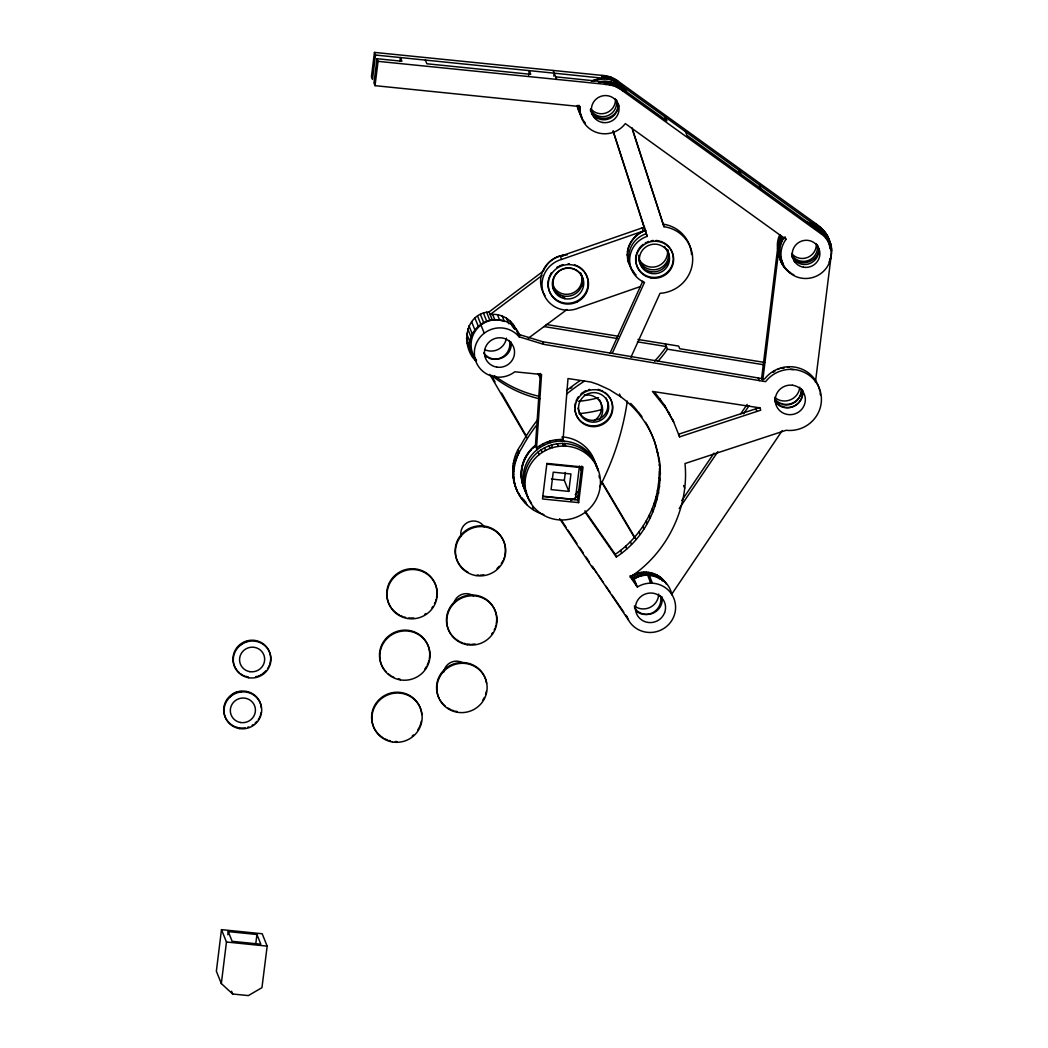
<?xml version="1.0" encoding="UTF-8"?>
<svg xmlns="http://www.w3.org/2000/svg" width="1048" height="1048" viewBox="0 0 1048 1048"><rect width="100%" height="100%" fill="white"/><g stroke="black" fill="none" stroke-linecap="round" stroke-linejoin="round"><path stroke-width="1.5" d="M585.229 512.341L616.329 556.973C654.424 532.188 669.816 481.595 653.808 439.715A100.844 98.263 -21.9 0 0 645.555 422.305M626.756 616.224L628.577 620.272A25.204 24.562 -21.9 0 0 675.344 610.866L675.515 609.268A25.204 24.562 -21.9 0 0 670.576 592.67L669.541 591.426A25.204 24.562 -21.9 0 0 652.406 583.199L650.756 583.146A25.204 24.562 -21.9 0 0 638.167 586.539L637.354 587.024L630.333 577.003C667.183 552.715 689.335 507.586 684.999 463.544L786.118 430.283A31.27 30.457 -21.9 0 0 819.091 387.786A31.27 30.457 -21.9 0 0 765.616 381.655L543.611 344.334L519.114 336.801A25.204 24.562 -21.9 0 0 485.119 332.57L483.796 333.552A25.204 24.562 -21.9 0 0 479.355 367.638A25.204 24.562 -21.9 0 0 513.847 372.499L514.804 371.791L541.554 374.503L536.524 448.059C543.925 442.073 553.567 439.046 563.064 439.531L568.003 378.538L591.006 382.048L597.792 384.341L609.582 389.751L620.56 396.655A100.844 98.263 -21.9 0 1 639.228 414.392L643.105 419.554A100.844 98.263 -21.9 0 1 654.856 442.348L659.467 461.068L660.41 473.906M807.17 222.346L810.562 222.91L811.82 226.067C825.077 228.516 834.077 243.555 831.182 255.581A26.475 25.794 -21.9 0 1 829.034 262.039M543.86 514.581C515.249 506.643 503.499 468.495 520.974 444.955A181.487 176.837 -21.9 0 1 537.86 419.514M518.367 493.477C510.494 478.962 513.245 461.055 522.022 447.588A181.487 176.837 -21.9 0 1 536.235 425.606M777.865 252.201L777.799 245.442L778.926 250.289A26.475 25.794 -21.9 0 0 790.834 273.174M783.184 237.49L779.398 246.935L778.061 243.765L777.603 248.834M474.757 358.298L475.844 361.023C460.334 345.801 464.84 313.797 489.075 311.924L543.493 270.96M471.037 352.979C463.661 334.404 484.32 314.046 502.83 321.081M627.215 255.136C626.887 250.629 628.171 265.144 627.817 260.415M660.24 480.364L659.087 477.6L659.258 471.155M527.891 496.686A37.82 36.85 -21.9 0 1 536.275 450.352L537.152 449.644L535.462 445.426L540.388 373.494M627.385 253.708C627.582 243.804 634.564 234.922 643.459 230.979L561.597 259.432A24.995 24.353 -21.9 0 0 556.763 261.293A26.475 25.794 -21.9 0 0 543.362 293.034A26.475 25.794 -21.9 0 0 573.426 309.645A24.995 24.353 -21.9 0 0 578.378 308.099L640.158 286.628M659.637 486.796L658.485 484.019L659.087 477.6M762.787 380.136L779.005 248.337M221.482 929.642L216.36 971.208L221.325 983.548L232.656 994.002L248.337 995.6L261.961 987.661L267.161 946.134L262.197 933.768L221.482 929.642L226.46 942.008L221.325 983.548M227.848 934.79L228.241 931.593L256.93 934.489L260.847 944.222L232.158 941.327L228.241 931.593M255.751 944.091L256.93 934.489M374.45 52.4L371.437 76.74L372.499 79.36L375.498 55.033L374.45 52.4L604.683 75.653L611.023 77.146L616.735 80.211L817.584 224.927A25.204 24.562 -21.9 0 1 824.907 233.39M400.035 60.81L400.428 57.561L401.908 61.242L376.992 58.714L373.966 83.041L375.027 85.661L580.304 106.582A25.204 24.562 -21.9 0 0 625.315 123.585L786 239.376A25.204 24.562 -21.9 0 0 790.978 273.803A25.204 24.562 -21.9 0 0 826.152 268.314A25.204 24.562 -21.9 0 0 821.187 233.874L818.671 230.075L821.187 233.874M528.69 75.207L529.253 70.635L530.733 74.316L426.864 63.771L425.383 60.09M568.789 491.394L570.937 473.971L553.226 472.176L551.078 489.599L568.789 491.394L564.348 480.338L565.317 472.425M578.653 502.634L583.042 467.067L546.873 463.413L542.497 498.966L578.653 502.634L577.592 500.001L581.784 466.059M761.529 379.114L777.76 247.393M815.436 382.219L831.182 255.581M375.027 85.661L378.053 61.347L376.992 58.714M553.829 76.216L554.196 73.163L602.456 78.168L591.373 81.01L599.286 78.731L605.849 78.548L612.189 80.041L617.901 83.106L616.735 80.211M779.109 248.612L779.607 244.996M646.04 230.468C636.293 232.918 628.813 242.992 627.451 251.769M658.524 493.032L657.463 490.399L658.485 484.019M616.329 556.973L615.268 554.34C636.883 539.602 652.825 516.166 657.463 490.399M778.166 244.027L781.009 235.787L782.28 238.944M664.196 120.153L665.414 117.18L619.08 83.827M738.093 173.418L739.312 170.444L740.792 174.125M576.072 400.978L576.557 399.851M610.041 353.189L642.765 281.218M612.373 353.045L644.494 282.371L643.878 282.122A25.204 24.562 -21.9 0 1 646.511 236.599L647.245 236.363L613.146 130.856M630.948 357.25L660.017 293.309A34.257 33.379 -21.9 0 0 692.623 261.227A34.257 33.379 -21.9 0 0 664 226.709L632.494 129.86M671.545 594.465L782.227 430.584M681.816 500.486L714.015 453.129M740.7 413.881L747.132 404.41M679.196 508.529L717.828 451.701M743.595 413.816L749.11 405.694M535.462 445.426L534.585 446.134A37.82 36.85 -21.9 0 0 526.188 492.468M598.225 470.631A37.82 36.85 -21.9 0 0 564.649 443.474C554.772 442.963 544.764 446.304 537.231 452.71A37.82 36.85 -21.9 0 0 531.519 503.053M565.71 446.107C555.82 445.596 545.825 448.924 538.279 455.343A37.82 36.85 -21.9 0 0 526.568 493.949A37.82 36.85 -21.9 0 0 557.379 519.716C567.23 520.869 577.356 518.157 585.321 512.249A37.82 36.85 -21.9 0 0 598.958 472.098A37.82 36.85 -21.9 0 0 565.71 446.107L564.649 443.474M541.96 275.532L490.137 314.557C500.643 313.051 511.673 319.299 515.76 329.111M528.297 338.268L567.099 309.448M537.152 449.644C544.567 443.658 554.209 440.632 563.693 441.103A37.82 36.85 -21.9 0 1 597.805 470.618M630.097 576.963C640.524 569.09 656.899 571.068 664.76 581.64A25.204 24.562 -21.9 0 1 666.554 584.312M632.638 579.845L636.346 577.631M632.704 578.889L641.206 575.522L649.131 575.051A25.204 24.562 -21.9 0 1 666.279 583.304L667.301 584.535A25.204 24.562 -21.9 0 1 671.886 594.714M635.704 584.771L636.293 584.404L630.149 575.627M644.664 227.049L560.326 256.275L562.042 255.974A26.357 25.676 -21.9 0 1 563.732 255.686M759.695 407.541L678.567 434.226L679.628 436.859L760.743 410.174L760.075 407.895L652.446 391.441L665.69 407.986L673.628 421.951L664.629 405.353L654.869 392.541L655.93 395.175M647.245 236.363L646.184 233.73L645.45 233.966A25.204 24.562 -21.9 0 0 632.088 269.991M545.012 295.628A26.475 25.794 -21.9 0 1 555.388 257.873A24.995 24.353 -21.9 0 1 560.221 256.013L561.924 255.712M598.932 82.189C606.949 80.434 616.014 82.582 621.765 88.582M600.124 82.281L603.936 81.849L555.676 76.845M378.053 61.347L608.272 84.6L614.626 86.093L620.337 89.159L819.837 232.97M651.437 572.915L652.603 575.811L645.843 575.077A25.204 24.562 -21.9 0 0 636.346 577.631M790.375 369.328L793.585 369.656M375.498 55.033L554.196 73.163M546.676 464.094L579.295 467.395L575.339 499.477L542.72 496.176M551.471 479.028L564.348 480.338M543.008 496.503L577.592 500.001M226.46 942.008L267.161 946.134M649.708 580.526L646.59 572.169M519.035 335.439A25.204 24.562 -21.9 0 0 518.053 334.168L542.563 341.7L764.555 379.022A31.27 30.457 -21.9 0 1 796.388 367.403A31.27 30.457 -21.9 0 1 819.798 390.865M637.983 339.46L678.685 346.089L679.746 348.722L764.686 362.451M665.349 343.927L667.471 349.194L764.084 364.809M546.218 324.461L618.661 336.303M544.056 326.557L618.11 338.661M637.433 341.831L666.41 346.561A119.747 116.682 -21.9 0 1 654.659 361.075M808.205 223.224L809.921 223.814L808.309 223.486M810.562 222.91C820.558 225.11 828.758 233.796 830.108 243.988M814.309 227.914L818.776 230.337L686.964 135.336L685.484 131.642M814.414 228.176L817.27 229.263M620.56 87.521L666.895 120.861L665.414 117.18L814.663 224.757M623.56 88.818L620.285 84.901M522.978 500.538L521.917 497.905L525.755 502.058L526.817 504.678M624.936 92.237L621.661 88.32L622.826 91.215M633.686 272.035L631.603 269.388L632.704 271.013M584.928 510.795L615.268 554.34M596.653 572.758L592.12 566.182L628.499 620.128M598.46 575.391L602.993 581.967M605.705 585.924L610.237 592.5M612.045 595.133L623.822 612.242M625.63 614.875L627.438 617.508M471.404 351.473L467.762 344.831M561.767 520.83L566.169 527.393M567.951 530.065L576.911 543.44M579.596 547.449L583.173 552.807M585.858 556.816L589.434 562.16M559.632 518.668L593.181 568.815M631.708 269.65L628.093 261.79M538.554 373.9L540.179 376.651M537.991 373.782L540.427 377.909M601.827 481.635L635.049 537.768M601.225 481.451L634.446 537.598M492.56 377.581L495.036 381.826M526.515 436.479L501.638 393.118M489.77 374.437L526.738 437.671M672.567 419.331L679.628 436.859M827.527 235.997L830.671 243.843M826.702 234.529L827.972 237.686M829.806 242.324L831.077 245.481M825.772 233.114L827.042 236.272M830.527 245.049L831.378 247.145M824.75 231.765L826.02 234.922M830.723 246.725L831.562 248.834M823.649 230.481L824.907 233.638M830.475 247.629L831.64 250.524M822.457 229.276L823.715 232.433M821.174 228.163L822.444 231.32M819.837 227.115L821.108 230.272M818.423 226.172L819.693 229.329M816.942 225.32L818.213 228.477M816.235 224.023L817.401 226.918M815.41 224.56L816.68 227.717M813.837 223.905L815.108 227.062M812.213 223.355L813.484 226.512M784.939 236.743L786 239.376M759.381 184.907L760.861 188.601M780.21 237.307L781.481 240.464M779.515 238.865L780.786 242.023M778.926 240.477L780.197 243.634M778.441 242.101L779.712 245.258M777.655 247.132L778.926 250.289M758.28 378.027L759.328 380.66M755.791 408.746L756.853 411.379M618.019 81.207L619.185 84.102M620.455 87.259L621.621 90.154M619.172 86.263L620.337 89.159M615.399 79.307L616.565 82.203M617.822 85.36L618.988 88.255M613.984 78.495L615.15 81.39M616.421 84.547L617.586 87.443M612.53 77.775L613.696 80.67M614.966 83.827L616.132 86.722M611.023 77.146L612.189 80.041M613.46 83.198L614.626 86.093M609.491 76.622L610.643 79.517M611.914 82.674L613.08 85.569M607.906 76.203L609.071 79.098M610.342 82.255L611.508 85.137M606.307 75.875L607.473 78.77M608.731 81.927L609.897 84.823M604.683 75.653L605.849 78.548M607.106 81.705L608.272 84.6M603.321 75.626L604.486 78.521M605.757 81.678L606.923 84.574M603.045 75.535L604.211 78.43M605.469 81.587L606.635 84.482M602.43 75.535L603.596 78.43M604.866 81.587L606.032 84.482M601.395 75.535L602.561 78.43M603.831 81.587L604.997 84.482M642.188 227.822L643.564 231.241M553.148 70.53L556.737 79.478M668.834 412.205L669.895 414.838M664.629 405.353L665.69 407.986M659.965 398.79L661.026 401.423M683.597 485.551L684.658 488.185M657.293 452.094L658.354 454.727M658.406 458.435L659.467 461.068M659.1 464.84L660.148 467.474M659.271 469.046L660.319 471.679M619.499 394.022L620.56 396.655M657.554 490.556L658.616 493.189M560.221 256.013L561.597 259.432M656.114 496.883L657.162 499.516M654.24 503.106L655.301 505.726M651.974 509.197L653.022 511.83M649.302 515.131L650.35 517.764M646.236 520.908L647.297 523.528M642.804 526.463L643.865 529.096M661.432 578.129L662.598 581.024L660.174 577.12M658.851 576.19L660.017 579.086L658.629 578.234L657.463 575.339M656.493 574.841L657.659 577.736L656.022 574.592M639.005 531.808L640.066 534.441M654.542 573.937L655.694 576.832L654.162 576.269L653.009 573.374M649.839 572.562L651.005 575.457M634.865 536.89L635.926 539.524M648.227 572.313L649.38 575.208M649.131 575.051L652.406 583.186M649.734 580.592L650.756 583.146M644.939 572.116L646.105 575.011M643.302 572.182L644.468 575.077M630.411 541.711L631.472 544.344M641.664 572.352L642.83 575.247M640.04 572.627L641.206 575.522M638.429 573.007L639.594 575.902M636.856 573.479L638.022 576.374M625.643 546.244L626.704 548.864M542.563 341.7L543.611 344.334M635.311 574.055L636.477 576.95M633.804 574.736L634.97 577.631M634.079 578.889L637.354 587.024M632.35 575.509L633.503 578.391M620.586 550.449L621.647 553.082M563.693 441.103L562.003 436.898A37.82 36.85 -21.9 0 1 596.115 466.412M560.903 439.466L561.545 441.038M562.501 443.409L563.549 446.042M515.826 328.64L519.114 336.801M513.441 324.893L515.105 329.033M512.485 323.596L514.712 329.124L512.538 326.727L510.324 321.212M555.676 439.806L556.318 441.391M557.261 443.749L558.322 446.382M506.525 318.199L508.739 323.727M502.175 315.998L504.402 321.526M549.794 441.09L550.436 442.662M551.379 445.033L552.44 447.666M497.473 314.675L499.686 320.19M547.449 441.863L548.078 443.448M549.034 445.806L550.095 448.439M492.573 314.282L494.787 319.797M542.929 443.867L543.558 445.439M544.515 447.81L545.576 450.444M489.075 311.924L492.364 320.072M486.613 312.199L489.888 320.361M539.589 445.806L540.218 447.378M541.174 449.749L542.235 452.382M483.429 313.09L486.717 321.238M538.109 452.002L539.17 454.636M480.39 314.374L483.678 322.522M477.547 316.024L480.822 324.186M480.953 325.077L484.241 333.225M474.941 318.029L478.216 326.19M471.561 321.618L474.849 329.766M468.967 325.758L472.242 333.919M518.302 450.168L519.363 452.801M467.696 328.758L470.984 336.919M516.965 452.697L518.026 455.317M515.799 455.291L516.861 457.924M466.57 333.487L469.858 341.648M514.817 457.963L515.865 460.596M466.412 338.321L469.687 346.482M467.198 343.076L472.989 357.132M514.005 460.688L515.053 463.321M532.463 507.245L533.524 509.878M513.376 463.452L514.424 466.085M512.931 466.255L513.992 468.875M512.668 469.072L513.73 471.692M512.603 471.888L513.664 474.521M523.764 500.04L524.825 502.673M512.721 474.705L513.782 477.338M513.022 477.508L514.083 480.141M521.288 498.285L518.681 493.307L519.743 495.927M513.52 480.285L514.581 482.918M514.201 483.01L515.262 485.643M515.066 485.696L517.149 490.936M231.556 991.264L232.656 994.002M632.049 127.856L664 226.709M613.093 131.328L646.184 233.73M382.979 737.766A25.204 24.562 -21.9 0 1 383.935 695.885A25.204 24.562 -21.9 0 1 421.768 714.579M421.401 721.011A25.204 24.562 -21.9 0 1 420.025 725.675M419.357 727.155A25.204 24.562 -21.9 0 1 417.746 729.998M413.475 734.949A25.204 24.562 -21.9 0 1 412.218 736.01M396.982 741.525A25.204 24.562 -21.9 0 1 395.332 741.525M390.472 740.87A25.204 24.562 -21.9 0 1 388.887 740.451M387.341 739.927A25.204 24.562 -21.9 0 1 384.38 738.578M385.887 671.558A25.204 24.562 -21.9 0 1 397.847 631.158A25.204 24.562 -21.9 0 1 429.287 658.904M428.933 660.489A25.204 24.562 -21.9 0 1 427.243 665.061M426.484 666.502A25.204 24.562 -21.9 0 1 424.689 669.24M399.956 679.091A25.204 24.562 -21.9 0 1 398.345 678.776M393.721 677.191A25.204 24.562 -21.9 0 1 392.266 676.471M390.865 675.659A25.204 24.562 -21.9 0 1 388.232 673.772M439.269 698.702A25.204 24.562 -21.9 0 1 454.151 663.79A25.204 24.562 -21.9 0 1 486.56 683.257M486.377 691.3A25.204 24.562 -21.9 0 1 485.551 694.431M484.333 697.444A25.204 24.562 -21.9 0 1 482.722 700.287M457.046 711.474A25.204 24.562 -21.9 0 1 455.435 711.16M453.863 710.727A25.204 24.562 -21.9 0 1 452.317 710.203M450.81 709.588A25.204 24.562 -21.9 0 1 447.941 708.055M445.321 706.155A25.204 24.562 -21.9 0 1 440.055 700.09M461.081 536.104A12.602 12.288 -21.9 0 1 484.189 526.895M453.902 603.111A12.602 12.288 -21.9 0 1 473.604 595.971M443.723 672.226A12.602 12.288 -21.9 0 1 443.841 671.427M444.247 669.855A12.602 12.288 -21.9 0 1 463.059 663.043M450.823 633.909A25.204 24.562 -21.9 0 1 466.412 595.605A25.204 24.562 -21.9 0 1 496.254 623.756M495.887 625.342A25.204 24.562 -21.9 0 1 495.429 626.901M494.866 628.42A25.204 24.562 -21.9 0 1 494.211 629.913M492.586 632.756A25.204 24.562 -21.9 0 1 491.643 634.092M475.098 643.983A25.204 24.562 -21.9 0 1 471.823 644.284M470.172 644.271A25.204 24.562 -21.9 0 1 466.91 643.944M465.312 643.629A25.204 24.562 -21.9 0 1 463.727 643.197M462.181 642.673A25.204 24.562 -21.9 0 1 460.688 642.044M459.221 641.337A25.204 24.562 -21.9 0 1 451.793 635.193M391.101 607.657A25.204 24.562 -21.9 0 1 406.69 569.339A25.204 24.562 -21.9 0 1 436.531 597.504M436.178 599.089A25.204 24.562 -21.9 0 1 435.719 600.635M435.156 602.168A25.204 24.562 -21.9 0 1 434.488 603.661M432.876 606.491A25.204 24.562 -21.9 0 1 431.933 607.827M426.012 613.486A25.204 24.562 -21.9 0 1 424.623 614.377M413.75 617.927A25.204 24.562 -21.9 0 1 408.825 617.901M405.589 617.364A25.204 24.562 -21.9 0 1 404.017 616.945M402.471 616.421A25.204 24.562 -21.9 0 1 400.965 615.792M399.511 615.071A25.204 24.562 -21.9 0 1 392.07 608.94M467.919 572.156A25.204 24.562 -21.9 0 1 457.373 540.676A25.204 24.562 -21.9 0 1 488.604 527.065A25.204 24.562 -21.9 0 1 504.586 556.174M504.127 557.719A25.204 24.562 -21.9 0 1 503.564 559.252M502.896 560.745A25.204 24.562 -21.9 0 1 501.285 563.575M499.306 566.195A25.204 24.562 -21.9 0 1 497.014 568.54M483.783 574.802A25.204 24.562 -21.9 0 1 480.508 575.103M478.871 575.103A25.204 24.562 -21.9 0 1 477.233 574.985M234.385 726.369A18.903 18.419 -21.9 0 1 231.922 694.47A18.903 18.419 -21.9 0 1 261.332 707.819M261.07 712.653A18.903 18.419 -21.9 0 1 260.454 714.998M260.035 716.151A18.903 18.419 -21.9 0 1 259.537 717.264M258.961 718.339A18.903 18.419 -21.9 0 1 258.319 719.386M256.839 721.351A18.903 18.419 -21.9 0 1 255.123 723.107M253.171 724.64A18.903 18.419 -21.9 0 1 252.136 725.308M248.782 726.893A18.903 18.419 -21.9 0 1 247.616 727.273M245.206 727.81A18.903 18.419 -21.9 0 1 239.062 727.784M237.857 727.548A18.903 18.419 -21.9 0 1 235.512 726.827M239.52 672.947A18.903 18.419 -21.9 0 1 243.843 642.083A18.903 18.419 -21.9 0 1 270.646 658.183M270.62 659.402A18.903 18.419 -21.9 0 1 269.703 664.157M269.284 665.297A18.903 18.419 -21.9 0 1 268.786 666.41M268.209 667.497A18.903 18.419 -21.9 0 1 267.581 668.545M266.1 670.497A18.903 18.419 -21.9 0 1 262.432 673.785M261.384 674.454A18.903 18.419 -21.9 0 1 260.31 675.056M259.197 675.58A18.903 18.419 -21.9 0 1 258.044 676.039M256.865 676.432A18.903 18.419 -21.9 0 1 255.673 676.733M248.311 676.942A18.903 18.419 -21.9 0 1 245.926 676.379M244.774 675.986A18.903 18.419 -21.9 0 1 243.647 675.515M242.547 674.978A18.903 18.419 -21.9 0 1 240.49 673.694M240.713 644.979A12.602 12.288 -21.9 0 1 241.302 644.415M241.944 643.878A12.602 12.288 -21.9 0 1 242.599 643.393M243.293 642.948A12.602 12.288 -21.9 0 1 244.76 642.201M245.52 641.887A12.602 12.288 -21.9 0 1 247.918 641.271M229.761 697.339A12.602 12.288 -21.9 0 1 241.787 691.641M543.768 270.266A25.204 24.562 -21.9 0 1 567.151 254.887M667.471 349.194A119.747 116.682 -21.9 0 1 657.83 361.416M598.591 397.716A119.747 116.682 -21.9 0 1 578.588 401.345M539.851 398.869A119.747 116.682 -21.9 0 1 491.669 375.354M601.709 409.598A132.362 128.97 -21.9 0 1 579.033 413.672M538.79 396.236A119.747 116.682 -21.9 0 1 494.25 375.577M587.325 394.546A119.747 116.682 -21.9 0 1 584.234 395.083M563.706 268.642A15.131 14.738 -21.9 0 1 582.832 285.737M564.78 297.173A15.131 14.738 -21.9 0 1 562.894 296.663M561.099 295.903A15.131 14.738 -21.9 0 1 562.763 268.969M658.668 594.046A15.131 14.738 -21.9 0 1 642.437 608.914L641.455 608.822A15.131 14.738 -21.9 0 1 634.289 605.941M799.794 387.21A15.131 14.738 -21.9 0 1 774.629 397.336M580.579 273.135A15.131 14.738 -21.9 0 1 572.706 293.073A15.131 14.738 -21.9 0 1 552.794 285.056M506.394 338.137A15.131 14.738 -21.9 0 1 484.661 349.613M660.423 595.749A15.131 14.738 -21.9 0 1 654.044 611.914L653.205 612.438A15.131 14.738 -21.9 0 1 644.664 614.442L643.682 614.351A15.131 14.738 -21.9 0 1 638.992 612.975M638.127 612.53A15.131 14.738 -21.9 0 1 637.302 612.019M509.354 340.534A15.131 14.738 -21.9 0 1 492.612 359.137M491.643 358.979A15.131 14.738 -21.9 0 1 488.827 358.154M487.071 357.316A15.131 14.738 -21.9 0 1 485.447 356.255M801.419 389.227A15.131 14.738 -21.9 0 1 793.65 402.995M792.773 403.454A15.131 14.738 -21.9 0 1 791.869 403.847M790.939 404.187A15.131 14.738 -21.9 0 1 782.188 404.463M780.328 403.834A15.131 14.738 -21.9 0 1 779.437 403.428M778.585 402.982A15.131 14.738 -21.9 0 1 776.214 401.279M775.507 400.624A15.131 14.738 -21.9 0 1 774.839 399.917M599.129 475.373A37.82 36.85 -21.9 0 1 599.338 477.783M630.608 403.401A100.844 98.263 -21.9 0 1 637.158 410.515M638.18 411.759A100.844 98.263 -21.9 0 1 642.044 416.921M820.125 392.83A31.27 30.457 -21.9 0 1 820.309 394.821M578.706 494.957A25.204 24.562 -21.9 0 1 570.61 500.525M802.362 390.197A15.131 14.738 -21.9 0 1 774.839 401.266M662.048 596.915A15.131 14.738 -21.9 0 1 634.446 607.788M476.578 360.119A25.204 24.562 -21.9 0 1 474.705 357.499M473.906 356.11A25.204 24.562 -21.9 0 1 480.521 325.404L481.844 324.408A25.204 24.562 -21.9 0 1 519.834 335.583M511.136 342.028A15.131 14.738 -21.9 0 1 483.757 352.94M580.16 467.172A23.318 22.729 -21.9 0 1 580.815 470.08M605.783 397.703A15.131 14.738 -21.9 0 1 605.561 413.331L605.01 414.13A15.131 14.738 -21.9 0 1 577.972 408.039M566.562 394.074A181.487 176.837 -21.9 0 1 584.365 381.184M627.307 401.096A278.362 271.236 -21.9 0 1 599.784 486.665M526.424 492.377A36.562 35.619 -21.9 0 1 534.899 445.819M526.633 492.901A36.562 35.619 -21.9 0 1 531.585 449.566M533.301 447.902A36.562 35.619 -21.9 0 1 535.109 446.356M579.426 465.98A23.318 22.729 -21.9 0 1 582.23 472.831M579.099 490.058A23.318 22.729 -21.9 0 1 575.182 494.682M566.641 390.524A181.487 176.837 -21.9 0 1 579.623 380.961M604.801 392.332A18.916 18.432 -21.9 0 1 609.478 417.104L608.783 418.113A18.916 18.432 -21.9 0 1 574.841 409.31M574.789 406.886A18.916 18.432 -21.9 0 1 575.326 403.284M577.12 398.764A18.916 18.432 -21.9 0 1 578.457 396.707M580.919 393.969A18.916 18.432 -21.9 0 1 582.845 392.424M583.88 391.742A18.916 18.432 -21.9 0 1 586.068 390.603M588.386 389.738A18.916 18.432 -21.9 0 1 589.592 389.424M598.146 389.384A18.916 18.432 -21.9 0 1 600.491 390.079M601.631 390.537A18.916 18.432 -21.9 0 1 602.731 391.061M580.291 111.782A25.204 24.562 -21.9 0 1 579.426 108.691M594.282 80.761A25.204 24.562 -21.9 0 1 627.189 93.324M570.531 388.52A25.204 24.562 -21.9 0 1 571.854 387.537M636.123 274.982A25.204 24.562 -21.9 0 1 632.966 271.327M598.447 82.281A25.204 24.562 -21.9 0 1 626.769 93.102M662.939 224.089A34.257 33.379 -21.9 0 1 691.025 250.446M691.208 251.454A34.257 33.379 -21.9 0 1 691.549 254.507M599.377 399.602A15.759 15.353 -21.9 0 1 593.915 420.811M584.692 395.135A15.759 15.353 -21.9 0 1 599.521 419.344M596.718 118.922A15.17 14.777 -21.9 0 1 595.906 118.385M595.133 117.795A15.17 14.777 -21.9 0 1 593.705 116.472M593.063 115.752A15.17 14.777 -21.9 0 1 591.452 113.341M618.831 105.036A15.17 14.777 -21.9 0 1 591.413 112.346M590.875 111.547A15.17 14.777 -21.9 0 1 590.391 110.708M666.358 248.782A15.131 14.738 -21.9 0 1 658.891 270.895A15.131 14.738 -21.9 0 1 638.769 259.131M638.704 256.223A15.131 14.738 -21.9 0 1 638.808 255.267M664.511 246.555A15.131 14.738 -21.9 0 1 665.179 247.263M664.078 242.848A18.916 18.432 -21.9 0 1 671.467 266.637A18.916 18.432 -21.9 0 1 647.834 276.358A18.916 18.432 -21.9 0 1 636.332 254.271M636.699 253.118A18.916 18.432 -21.9 0 1 637.145 251.978M637.669 250.865A18.916 18.432 -21.9 0 1 638.258 249.804M638.926 248.769A18.916 18.432 -21.9 0 1 641.297 245.953M642.201 245.114A18.916 18.432 -21.9 0 1 643.171 244.341M645.227 242.979A18.916 18.432 -21.9 0 1 646.328 242.402M647.454 241.892A18.916 18.432 -21.9 0 1 648.607 241.459M651.005 240.817A18.916 18.432 -21.9 0 1 653.454 240.49M655.917 240.477A18.916 18.432 -21.9 0 1 659.546 241.04M660.725 241.381A18.916 18.432 -21.9 0 1 662.991 242.285M667.406 249.738A15.131 14.738 -21.9 0 1 638.769 258.659M584.784 272.349A20.174 19.65 -21.9 0 1 571.907 302.833A20.174 19.65 -21.9 0 1 548.34 279.999M548.641 278.729A20.174 19.65 -21.9 0 1 549.021 277.497M549.493 276.279A20.174 19.65 -21.9 0 1 550.043 275.1M550.659 273.947A20.174 19.65 -21.9 0 1 551.353 272.847M556.92 267.319A20.174 19.65 -21.9 0 1 558.034 266.611M559.2 265.996A20.174 19.65 -21.9 0 1 560.405 265.445M561.636 264.974A20.174 19.65 -21.9 0 1 562.894 264.581M568.095 263.821A20.174 19.65 -21.9 0 1 569.418 263.847M574.553 264.777A20.174 19.65 -21.9 0 1 575.784 265.209M576.976 265.733A20.174 19.65 -21.9 0 1 578.142 266.323M579.256 266.978A20.174 19.65 -21.9 0 1 584.024 271.301M561.911 255.607A26.475 25.794 -21.9 0 1 563.614 255.306M667.707 249.594A15.131 14.738 -21.9 0 1 668.021 250.511M668.467 252.385A15.131 14.738 -21.9 0 1 655.996 269.572A15.131 14.738 -21.9 0 1 638.704 257.625M580.605 273.017A15.759 15.353 -21.9 0 1 574.343 294.396A15.759 15.353 -21.9 0 1 552.886 287.938M793.834 274.786A26.475 25.794 -21.9 0 1 792.314 274.026M794.843 261.817A15.131 14.738 -21.9 0 1 794.161 261.122M819.077 249.424A15.131 14.738 -21.9 0 1 791.672 256.472M831.077 255.319A26.475 25.794 -21.9 0 1 830.71 256.983M830.226 258.62A26.475 25.794 -21.9 0 1 829.623 260.218M790.729 272.912A26.475 25.794 -21.9 0 1 778.821 250.027M773.214 371.935A25.794 25.139 -21.9 0 1 774.642 371.018M777.642 369.486A25.794 25.139 -21.9 0 1 779.201 368.857M780.812 368.333A25.794 25.139 -21.9 0 1 784.101 367.599M787.454 367.285A25.794 25.139 -21.9 0 1 789.131 367.298M773.319 372.197A25.794 25.139 -21.9 0 1 774.747 371.28M782.555 368.176A25.794 25.139 -21.9 0 1 784.205 367.861M802.742 390.419A15.131 14.738 -21.9 0 1 774.852 400.519M801.628 389.188A15.131 14.738 -21.9 0 1 774.682 398.934M820.021 230.979A25.204 24.562 -21.9 0 1 829.964 248.664M783.275 263.86A25.204 24.562 -21.9 0 1 783.891 237.817M817.165 244.787A13.86 13.506 -21.9 0 1 791.738 254.887M817.244 244.616A13.86 13.506 -21.9 0 1 810.327 263.323A13.86 13.506 -21.9 0 1 791.869 255.66M617.115 101.525A13.86 13.506 -21.9 0 1 609.478 118.607A13.86 13.506 -21.9 0 1 591.74 112.555M591.36 111.769A13.86 13.506 -21.9 0 1 590.548 109.241M616.407 99.901A13.86 13.506 -21.9 0 1 616.787 100.7M580.88 114.442A25.204 24.562 -21.9 0 1 577.042 105.652M585.347 122.996A25.204 24.562 -21.9 0 1 578.994 105.298M778.703 245.245A25.204 24.562 -21.9 0 1 779.319 242.062M779.778 240.503A25.204 24.562 -21.9 0 1 780.341 238.983M582.046 117.337A25.204 24.562 -21.9 0 1 577.749 105.363M778.271 251.926A25.204 24.562 -21.9 0 1 779.843 234.608M616.316 100.058A13.86 13.506 -21.9 0 1 590.456 109.398M816.261 243.634A13.86 13.506 -21.9 0 1 791.594 253.446M615.412 98.918A13.86 13.506 -21.9 0 1 590.745 108.717M664.615 612.687L664.236 613.591A15.131 14.738 -21.9 0 1 635.612 610.565L635.481 609.609A15.131 14.738 -21.9 0 1 652.354 593.103A15.131 14.738 -21.9 0 1 664.615 612.687M576.872 400.637L576.387 401.764A18.916 18.432 -21.9 0 0 609.098 418.912L609.792 417.903A18.916 18.432 -21.9 0 0 603.045 391.847A18.916 18.432 -21.9 0 0 576.872 400.637M579.976 401.358L579.583 402.262A15.131 14.738 -21.9 0 0 605.744 415.977L606.307 415.165A15.131 14.738 -21.9 0 0 600.897 394.336A15.131 14.738 -21.9 0 0 579.976 401.358M577.199 301.903L575.994 302.453A20.174 19.65 -21.9 0 1 549.309 290.964A20.174 19.65 -21.9 0 1 563.208 265.367L564.492 265.052A20.174 19.65 -21.9 0 1 577.199 301.903M792.524 385.245L791.554 385.14A15.131 14.738 -21.9 0 0 776.503 406.139A15.131 14.738 -21.9 0 0 802.257 408.668A15.131 14.738 -21.9 0 0 792.524 385.245M475.923 575.562A25.204 24.562 -21.9 0 0 504.271 542.668A25.204 24.562 -21.9 0 0 461.513 535.528A25.204 24.562 -21.9 0 0 475.923 575.562M467.238 644.73A25.204 24.562 -21.9 0 0 495.586 611.849A25.204 24.562 -21.9 0 0 452.828 604.696A25.204 24.562 -21.9 0 0 467.238 644.73M392.384 741.984A25.204 24.562 -21.9 0 0 420.733 709.09A25.204 24.562 -21.9 0 0 377.974 701.95A25.204 24.562 -21.9 0 0 392.384 741.984M400.271 679.877A25.204 24.562 -21.9 0 0 428.619 646.996A25.204 24.562 -21.9 0 0 385.861 639.843A25.204 24.562 -21.9 0 0 400.271 679.877M407.515 618.477A25.204 24.562 -21.9 0 0 435.863 585.583A25.204 24.562 -21.9 0 0 393.105 578.444A25.204 24.562 -21.9 0 0 407.515 618.477M457.36 712.273A25.204 24.562 -21.9 0 0 485.709 679.379A25.204 24.562 -21.9 0 0 442.95 672.226A25.204 24.562 -21.9 0 0 457.36 712.273M240.542 722.504A12.602 12.288 -21.9 0 0 254.716 706.051A12.602 12.288 -21.9 0 0 233.337 702.488A12.602 12.288 -21.9 0 0 240.542 722.504M239.376 728.57A18.903 18.419 -21.9 0 0 260.638 703.902A18.903 18.419 -21.9 0 0 228.569 698.544A18.903 18.419 -21.9 0 0 239.376 728.57M248.638 677.729A18.903 18.419 -21.9 0 0 269.899 653.061A18.903 18.419 -21.9 0 0 237.831 647.703A18.903 18.419 -21.9 0 0 248.638 677.729M249.791 671.65A12.602 12.288 -21.9 0 0 263.965 655.21A12.602 12.288 -21.9 0 0 242.586 651.633A12.602 12.288 -21.9 0 0 249.791 671.65M496.7 367.114A15.131 14.738 -21.9 0 0 513.703 347.386A15.131 14.738 -21.9 0 0 488.054 343.102A15.131 14.738 -21.9 0 0 496.7 367.114M650.913 277.89A18.916 18.432 -21.9 0 0 672.698 253.655A18.916 18.432 -21.9 0 0 640.76 247.629A18.916 18.432 -21.9 0 0 650.913 277.89M651.371 273.463A15.131 14.738 -21.9 0 0 668.794 254.075A15.131 14.738 -21.9 0 0 643.249 249.254A15.131 14.738 -21.9 0 0 651.371 273.463M564.938 298.706A15.759 15.353 -21.9 0 0 582.924 278.375A15.759 15.353 -21.9 0 0 556.265 273.567A15.759 15.353 -21.9 0 0 564.938 298.706M803.515 267.214A13.86 13.506 -21.9 0 0 819.117 249.136A13.86 13.506 -21.9 0 0 795.602 245.18A13.86 13.506 -21.9 0 0 803.515 267.214M602.666 122.498A13.86 13.506 -21.9 0 0 618.281 104.42A13.86 13.506 -21.9 0 0 594.766 100.464A13.86 13.506 -21.9 0 0 602.666 122.498"/></g></svg>
